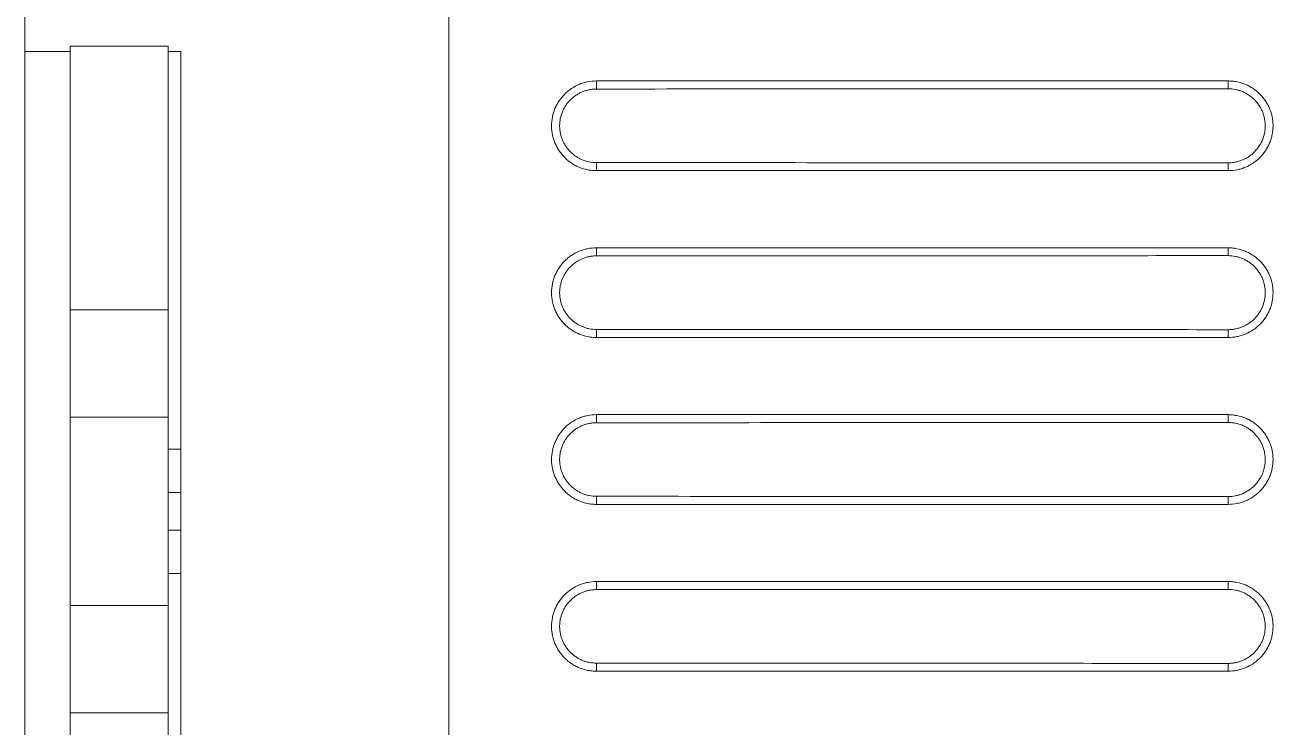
# Model space of a CAD drawing. Header units: millimetres. Extents: x -195 to 1349, y 148 to 750.
# Drawn here: x 890.45 to 924.09, y 344.02 to 362.96 of the extents above; entities that cross this region are included whole.
import ezdxf

# ---------------------------------------------------------------- set-up
doc = ezdxf.new("R2010")
doc.units = ezdxf.units.MM
doc.layers.add('4', color=7, linetype='CONTINUOUS', true_color=0xffffff)
doc.layers.add('55', color=7, linetype='CONTINUOUS', true_color=0xffffff)

msp = doc.modelspace()

# ---------------------------------------------------------------- linework, layer by layer
at = {"layer": '4', "color": 7, "linetype": 'Continuous', "lineweight": 18}
for p, q in [((901.867, 481.41), (901.867, 329.061)), ((890.445, 362.237), (890.445, 448.234)), ((890.445, 362.237), (891.665, 362.237)), ((890.445, 362.237), (890.445, 337.039)), ((894.305, 362.237), (894.645, 362.237)), ((894.645, 337.038), (894.645, 362.237))]:
    msp.add_line(p, q, dxfattribs=at)
for points, knots in [([(905.849, 361.445), (905.769, 361.445), (905.69, 361.437), (905.574, 361.414), (905.536, 361.404), (905.479, 361.387), (905.46, 361.381), (905.423, 361.367), (905.404, 361.36), (905.313, 361.322), (905.243, 361.285), (905.161, 361.23), (905.145, 361.219), (905.113, 361.195), (905.097, 361.183), (905.051, 361.145), (905.022, 361.119), (904.938, 361.035), (904.888, 360.974), (904.832, 360.891), (904.822, 360.874), (904.801, 360.84), (904.792, 360.823), (904.764, 360.771), (904.747, 360.735), (904.716, 360.662), (904.703, 360.625), (904.686, 360.568), (904.681, 360.549), (904.671, 360.511), (904.667, 360.491), (904.647, 360.393), (904.639, 360.315), (904.639, 360.197), (904.641, 360.157), (904.647, 360.098), (904.65, 360.078), (904.655, 360.039), (904.659, 360.019), (904.678, 359.922), (904.701, 359.847), (904.739, 359.755), (904.747, 359.737), (904.764, 359.701), (904.773, 359.683), (904.801, 359.63), (904.821, 359.597), (904.887, 359.498), (904.937, 359.437), (905.007, 359.367), (905.022, 359.353), (905.051, 359.326), (905.096, 359.287), (905.143, 359.252), (905.209, 359.208), (905.243, 359.188), (905.313, 359.15), (905.349, 359.133), (905.459, 359.088), (905.534, 359.065), (905.65, 359.041), (905.69, 359.036), (905.769, 359.028), (905.809, 359.026), (905.849, 359.026)], [0, 0, 0, 0, 0.0625, 0.0625, 0.09375, 0.09375, 0.109375, 0.109375, 0.125, 0.125, 0.1875, 0.1875, 0.203125, 0.203125, 0.21875, 0.21875, 0.25, 0.25, 0.3125, 0.3125, 0.328125, 0.328125, 0.34375, 0.34375, 0.375, 0.375, 0.40625, 0.40625, 0.421875, 0.421875, 0.4375, 0.4375, 0.5, 0.5, 0.53125, 0.53125, 0.546875, 0.546875, 0.5625, 0.5625, 0.625, 0.625, 0.640625, 0.640625, 0.65625, 0.65625, 0.6875, 0.6875, 0.75, 0.75, 0.765625, 0.765625, 0.78125, 0.8125, 0.8125, 0.84375, 0.84375, 0.875, 0.875, 0.9375, 0.9375, 0.96875, 0.96875, 1, 1, 1, 1]), ([(922.878, 361.445), (920.57, 361.445), (918.262, 361.445), (914.27, 361.445), (912.586, 361.445), (909.217, 361.445), (907.533, 361.445), (905.849, 361.445)], [0, 0, 0, 0, 0.406548, 0.406548, 0.703274, 0.703274, 1, 1, 1, 1]), ([(922.878, 359.026), (922.957, 359.026), (923.036, 359.034), (923.152, 359.057), (923.19, 359.066), (923.247, 359.084), (923.266, 359.09), (923.304, 359.103), (923.322, 359.11), (923.414, 359.148), (923.483, 359.185), (923.565, 359.24), (923.582, 359.252), (923.614, 359.275), (923.629, 359.288), (923.676, 359.326), (923.705, 359.352), (923.789, 359.436), (923.839, 359.497), (923.894, 359.579), (923.905, 359.596), (923.925, 359.63), (923.935, 359.648), (923.963, 359.7), (923.98, 359.736), (924.01, 359.808), (924.023, 359.846), (924.04, 359.902), (924.046, 359.921), (924.055, 359.96), (924.06, 359.98), (924.079, 360.077), (924.087, 360.156), (924.087, 360.274), (924.085, 360.313), (924.079, 360.373), (924.077, 360.393), (924.071, 360.432), (924.068, 360.452), (924.048, 360.549), (924.026, 360.624), (923.988, 360.716), (923.98, 360.734), (923.963, 360.77), (923.954, 360.788), (923.926, 360.84), (923.905, 360.874), (923.84, 360.972), (923.79, 361.034), (923.719, 361.104), (923.705, 361.118), (923.675, 361.145), (923.631, 361.183), (923.583, 361.219), (923.518, 361.262), (923.484, 361.283), (923.414, 361.32), (923.378, 361.337), (923.268, 361.383), (923.192, 361.406), (923.076, 361.429), (923.037, 361.435), (922.957, 361.443), (922.917, 361.445), (922.878, 361.445)], [0, 0, 0, 0, 0.0625, 0.0625, 0.09375, 0.09375, 0.109375, 0.109375, 0.125, 0.125, 0.1875, 0.1875, 0.203125, 0.203125, 0.21875, 0.21875, 0.25, 0.25, 0.3125, 0.3125, 0.328125, 0.328125, 0.34375, 0.34375, 0.375, 0.375, 0.40625, 0.40625, 0.421875, 0.421875, 0.4375, 0.4375, 0.5, 0.5, 0.53125, 0.53125, 0.546875, 0.546875, 0.5625, 0.5625, 0.625, 0.625, 0.640625, 0.640625, 0.65625, 0.65625, 0.6875, 0.6875, 0.75, 0.75, 0.765625, 0.765625, 0.78125, 0.8125, 0.8125, 0.84375, 0.84375, 0.875, 0.875, 0.9375, 0.9375, 0.96875, 0.96875, 1, 1, 1, 1]), ([(905.849, 359.243), (905.783, 359.243), (905.719, 359.25), (905.624, 359.269), (905.593, 359.276), (905.53, 359.295), (905.499, 359.306), (905.439, 359.331), (905.381, 359.359), (905.325, 359.392), (905.285, 359.419), (905.272, 359.429), (905.246, 359.448), (905.233, 359.458), (905.195, 359.489), (905.171, 359.511), (905.102, 359.58), (905.061, 359.63), (905.016, 359.697), (905.007, 359.711), (904.99, 359.739), (904.982, 359.753), (904.959, 359.796), (904.945, 359.825), (904.921, 359.885), (904.91, 359.916), (904.895, 359.962), (904.891, 359.978), (904.883, 360.009), (904.88, 360.025), (904.87, 360.073), (904.861, 360.138), (904.857, 360.202), (904.857, 360.267), (904.859, 360.299), (904.863, 360.348), (904.865, 360.364), (904.87, 360.397), (904.884, 360.477), (904.908, 360.554), (904.939, 360.629), (904.945, 360.644), (904.959, 360.673), (904.966, 360.688), (904.989, 360.731), (905.006, 360.759), (905.06, 360.84), (905.101, 360.89), (905.159, 360.948), (905.17, 360.959), (905.195, 360.981), (905.207, 360.991), (905.244, 361.022), (905.27, 361.042), (905.324, 361.078), (905.352, 361.094), (905.409, 361.125), (905.439, 361.139), (905.499, 361.164), (905.56, 361.186), (905.623, 361.202), (905.686, 361.214), (905.718, 361.219), (905.783, 361.226), (905.816, 361.227), (905.849, 361.227)], [0, 0, 0, 0, 0.0625, 0.0625, 0.09375, 0.09375, 0.125, 0.125, 0.15625, 0.1875, 0.1875, 0.203125, 0.203125, 0.21875, 0.21875, 0.25, 0.25, 0.3125, 0.3125, 0.328125, 0.328125, 0.34375, 0.34375, 0.375, 0.375, 0.40625, 0.40625, 0.421875, 0.421875, 0.4375, 0.4375, 0.46875, 0.5, 0.5, 0.53125, 0.53125, 0.546875, 0.546875, 0.5625, 0.625, 0.625, 0.640625, 0.640625, 0.65625, 0.65625, 0.6875, 0.6875, 0.75, 0.75, 0.765625, 0.765625, 0.78125, 0.78125, 0.8125, 0.8125, 0.84375, 0.84375, 0.875, 0.875, 0.90625, 0.9375, 0.9375, 0.96875, 0.96875, 1, 1, 1, 1]), ([(922.878, 361.234), (920.57, 361.233), (918.262, 361.232), (914.27, 361.23), (912.586, 361.23), (909.217, 361.229), (907.533, 361.228), (905.849, 361.227)], [0, 0, 0, 0, 0.406541, 0.406541, 0.703271, 0.703271, 1, 1, 1, 1]), ([(922.878, 361.234), (922.943, 361.234), (923.008, 361.227), (923.104, 361.208), (923.136, 361.2), (923.183, 361.186), (923.198, 361.181), (923.229, 361.17), (923.245, 361.164), (923.29, 361.145), (923.349, 361.117), (923.405, 361.084), (923.445, 361.057), (923.459, 361.047), (923.485, 361.028), (923.498, 361.018), (923.536, 360.986), (923.56, 360.964), (923.63, 360.895), (923.671, 360.845), (923.717, 360.777), (923.725, 360.763), (923.742, 360.735), (923.75, 360.721), (923.774, 360.677), (923.787, 360.648), (923.812, 360.588), (923.823, 360.557), (923.838, 360.51), (923.842, 360.495), (923.85, 360.463), (923.854, 360.447), (923.863, 360.398), (923.873, 360.334), (923.876, 360.269), (923.876, 360.204), (923.875, 360.171), (923.87, 360.122), (923.868, 360.106), (923.863, 360.073), (923.849, 359.992), (923.825, 359.915), (923.794, 359.839), (923.788, 359.824), (923.774, 359.794), (923.766, 359.78), (923.743, 359.736), (923.726, 359.708), (923.672, 359.627), (923.631, 359.577), (923.573, 359.518), (923.561, 359.507), (923.536, 359.485), (923.524, 359.474), (923.486, 359.443), (923.46, 359.424), (923.406, 359.388), (923.378, 359.371), (923.32, 359.34), (923.29, 359.326), (923.23, 359.301), (923.169, 359.279), (923.105, 359.263), (923.041, 359.25), (923.009, 359.245), (922.943, 359.239), (922.91, 359.237), (922.878, 359.237)], [0, 0, 0, 0, 0.0625, 0.0625, 0.09375, 0.09375, 0.109375, 0.109375, 0.125, 0.125, 0.15625, 0.1875, 0.1875, 0.203125, 0.203125, 0.21875, 0.21875, 0.25, 0.25, 0.3125, 0.3125, 0.328125, 0.328125, 0.34375, 0.34375, 0.375, 0.375, 0.40625, 0.40625, 0.421875, 0.421875, 0.4375, 0.4375, 0.46875, 0.5, 0.5, 0.53125, 0.53125, 0.546875, 0.546875, 0.5625, 0.625, 0.625, 0.640625, 0.640625, 0.65625, 0.65625, 0.6875, 0.6875, 0.75, 0.75, 0.765625, 0.765625, 0.78125, 0.78125, 0.8125, 0.8125, 0.84375, 0.84375, 0.875, 0.875, 0.90625, 0.9375, 0.9375, 0.96875, 0.96875, 1, 1, 1, 1]), ([(922.878, 359.237), (920.57, 359.238), (918.262, 359.239), (914.27, 359.24), (912.586, 359.241), (909.217, 359.242), (907.533, 359.243), (905.849, 359.243)], [0, 0, 0, 0, 0.406541, 0.406541, 0.703271, 0.703271, 1, 1, 1, 1]), ([(922.878, 359.026), (920.57, 359.026), (918.262, 359.026), (914.27, 359.026), (912.586, 359.026), (909.217, 359.026), (907.533, 359.026), (905.849, 359.026)], [0, 0, 0, 0, 0.406548, 0.406548, 0.703274, 0.703274, 1, 1, 1, 1]), ([(905.849, 356.945), (905.769, 356.945), (905.69, 356.937), (905.574, 356.914), (905.536, 356.904), (905.479, 356.887), (905.46, 356.881), (905.423, 356.867), (905.404, 356.86), (905.313, 356.822), (905.243, 356.785), (905.161, 356.73), (905.145, 356.719), (905.113, 356.695), (905.097, 356.683), (905.051, 356.645), (905.022, 356.619), (904.938, 356.535), (904.888, 356.474), (904.832, 356.391), (904.822, 356.374), (904.801, 356.34), (904.792, 356.323), (904.764, 356.271), (904.747, 356.235), (904.716, 356.162), (904.703, 356.125), (904.686, 356.068), (904.681, 356.049), (904.671, 356.011), (904.667, 355.991), (904.647, 355.893), (904.639, 355.815), (904.639, 355.697), (904.641, 355.657), (904.647, 355.598), (904.65, 355.578), (904.655, 355.539), (904.659, 355.519), (904.678, 355.422), (904.701, 355.347), (904.739, 355.255), (904.747, 355.237), (904.764, 355.201), (904.773, 355.183), (904.801, 355.13), (904.821, 355.097), (904.887, 354.998), (904.937, 354.937), (905.007, 354.867), (905.022, 354.853), (905.051, 354.826), (905.096, 354.787), (905.143, 354.752), (905.209, 354.708), (905.243, 354.688), (905.313, 354.65), (905.349, 354.633), (905.459, 354.588), (905.534, 354.565), (905.65, 354.541), (905.69, 354.536), (905.769, 354.528), (905.809, 354.526), (905.849, 354.526)], [0, 0, 0, 0, 0.0625, 0.0625, 0.09375, 0.09375, 0.109375, 0.109375, 0.125, 0.125, 0.1875, 0.1875, 0.203125, 0.203125, 0.21875, 0.21875, 0.25, 0.25, 0.3125, 0.3125, 0.328125, 0.328125, 0.34375, 0.34375, 0.375, 0.375, 0.40625, 0.40625, 0.421875, 0.421875, 0.4375, 0.4375, 0.5, 0.5, 0.53125, 0.53125, 0.546875, 0.546875, 0.5625, 0.5625, 0.625, 0.625, 0.640625, 0.640625, 0.65625, 0.65625, 0.6875, 0.6875, 0.75, 0.75, 0.765625, 0.765625, 0.78125, 0.8125, 0.8125, 0.84375, 0.84375, 0.875, 0.875, 0.9375, 0.9375, 0.96875, 0.96875, 1, 1, 1, 1]), ([(922.878, 356.945), (920.57, 356.945), (918.262, 356.945), (914.27, 356.945), (912.586, 356.945), (909.217, 356.945), (907.533, 356.945), (905.849, 356.945)], [0, 0, 0, 0, 0.406548, 0.406548, 0.703274, 0.703274, 1, 1, 1, 1]), ([(922.878, 354.526), (922.957, 354.526), (923.036, 354.534), (923.152, 354.557), (923.19, 354.566), (923.247, 354.584), (923.266, 354.59), (923.304, 354.603), (923.322, 354.61), (923.414, 354.648), (923.483, 354.685), (923.565, 354.74), (923.582, 354.752), (923.614, 354.775), (923.629, 354.788), (923.676, 354.826), (923.705, 354.852), (923.789, 354.936), (923.839, 354.997), (923.894, 355.079), (923.905, 355.096), (923.925, 355.13), (923.935, 355.148), (923.963, 355.2), (923.98, 355.236), (924.01, 355.308), (924.023, 355.346), (924.04, 355.402), (924.046, 355.421), (924.055, 355.46), (924.06, 355.48), (924.079, 355.577), (924.087, 355.656), (924.087, 355.774), (924.085, 355.813), (924.079, 355.873), (924.077, 355.893), (924.071, 355.932), (924.068, 355.952), (924.048, 356.049), (924.026, 356.124), (923.988, 356.216), (923.98, 356.234), (923.963, 356.27), (923.954, 356.288), (923.926, 356.34), (923.905, 356.374), (923.84, 356.472), (923.79, 356.534), (923.719, 356.604), (923.705, 356.618), (923.675, 356.645), (923.631, 356.683), (923.583, 356.719), (923.518, 356.762), (923.484, 356.783), (923.414, 356.82), (923.378, 356.837), (923.268, 356.883), (923.192, 356.906), (923.076, 356.929), (923.037, 356.935), (922.957, 356.943), (922.917, 356.945), (922.878, 356.945)], [0, 0, 0, 0, 0.0625, 0.0625, 0.09375, 0.09375, 0.109375, 0.109375, 0.125, 0.125, 0.1875, 0.1875, 0.203125, 0.203125, 0.21875, 0.21875, 0.25, 0.25, 0.3125, 0.3125, 0.328125, 0.328125, 0.34375, 0.34375, 0.375, 0.375, 0.40625, 0.40625, 0.421875, 0.421875, 0.4375, 0.4375, 0.5, 0.5, 0.53125, 0.53125, 0.546875, 0.546875, 0.5625, 0.5625, 0.625, 0.625, 0.640625, 0.640625, 0.65625, 0.65625, 0.6875, 0.6875, 0.75, 0.75, 0.765625, 0.765625, 0.78125, 0.8125, 0.8125, 0.84375, 0.84375, 0.875, 0.875, 0.9375, 0.9375, 0.96875, 0.96875, 1, 1, 1, 1]), ([(905.849, 354.743), (905.783, 354.743), (905.719, 354.75), (905.624, 354.769), (905.593, 354.776), (905.53, 354.795), (905.499, 354.806), (905.439, 354.831), (905.381, 354.859), (905.325, 354.892), (905.285, 354.919), (905.272, 354.929), (905.246, 354.948), (905.233, 354.958), (905.195, 354.989), (905.171, 355.011), (905.102, 355.08), (905.061, 355.13), (905.016, 355.197), (905.007, 355.211), (904.99, 355.239), (904.982, 355.253), (904.959, 355.296), (904.945, 355.325), (904.921, 355.385), (904.91, 355.416), (904.895, 355.462), (904.891, 355.478), (904.883, 355.509), (904.88, 355.525), (904.87, 355.573), (904.861, 355.638), (904.857, 355.702), (904.857, 355.767), (904.859, 355.799), (904.863, 355.848), (904.865, 355.864), (904.87, 355.897), (904.884, 355.977), (904.908, 356.054), (904.939, 356.129), (904.945, 356.144), (904.959, 356.173), (904.966, 356.188), (904.989, 356.231), (905.006, 356.259), (905.06, 356.34), (905.101, 356.39), (905.159, 356.448), (905.17, 356.459), (905.195, 356.481), (905.207, 356.491), (905.244, 356.522), (905.27, 356.542), (905.324, 356.578), (905.352, 356.594), (905.409, 356.625), (905.439, 356.639), (905.499, 356.664), (905.56, 356.686), (905.623, 356.702), (905.686, 356.714), (905.718, 356.719), (905.783, 356.726), (905.816, 356.727), (905.849, 356.727)], [0, 0, 0, 0, 0.0625, 0.0625, 0.09375, 0.09375, 0.125, 0.125, 0.15625, 0.1875, 0.1875, 0.203125, 0.203125, 0.21875, 0.21875, 0.25, 0.25, 0.3125, 0.3125, 0.328125, 0.328125, 0.34375, 0.34375, 0.375, 0.375, 0.40625, 0.40625, 0.421875, 0.421875, 0.4375, 0.4375, 0.46875, 0.5, 0.5, 0.53125, 0.53125, 0.546875, 0.546875, 0.5625, 0.625, 0.625, 0.640625, 0.640625, 0.65625, 0.65625, 0.6875, 0.6875, 0.75, 0.75, 0.765625, 0.765625, 0.78125, 0.78125, 0.8125, 0.8125, 0.84375, 0.84375, 0.875, 0.875, 0.90625, 0.9375, 0.9375, 0.96875, 0.96875, 1, 1, 1, 1]), ([(922.878, 356.734), (920.57, 356.733), (918.262, 356.732), (914.27, 356.73), (912.586, 356.73), (909.217, 356.729), (907.533, 356.728), (905.849, 356.727)], [0, 0, 0, 0, 0.406541, 0.406541, 0.703271, 0.703271, 1, 1, 1, 1]), ([(922.878, 356.734), (922.943, 356.734), (923.008, 356.727), (923.104, 356.708), (923.136, 356.7), (923.183, 356.686), (923.198, 356.681), (923.229, 356.67), (923.245, 356.664), (923.29, 356.645), (923.349, 356.617), (923.405, 356.584), (923.445, 356.557), (923.459, 356.547), (923.485, 356.528), (923.498, 356.518), (923.536, 356.486), (923.56, 356.464), (923.63, 356.395), (923.671, 356.345), (923.717, 356.277), (923.725, 356.263), (923.742, 356.235), (923.75, 356.221), (923.774, 356.177), (923.787, 356.148), (923.812, 356.088), (923.823, 356.057), (923.838, 356.01), (923.842, 355.995), (923.85, 355.963), (923.854, 355.947), (923.863, 355.898), (923.873, 355.834), (923.876, 355.769), (923.876, 355.704), (923.875, 355.671), (923.87, 355.622), (923.868, 355.606), (923.863, 355.573), (923.849, 355.492), (923.825, 355.415), (923.794, 355.339), (923.788, 355.324), (923.774, 355.294), (923.766, 355.28), (923.743, 355.236), (923.726, 355.208), (923.672, 355.127), (923.631, 355.077), (923.573, 355.018), (923.561, 355.007), (923.536, 354.985), (923.524, 354.974), (923.486, 354.943), (923.46, 354.924), (923.406, 354.888), (923.378, 354.871), (923.32, 354.84), (923.29, 354.826), (923.23, 354.801), (923.169, 354.779), (923.105, 354.763), (923.041, 354.75), (923.009, 354.745), (922.943, 354.739), (922.91, 354.737), (922.878, 354.737)], [0, 0, 0, 0, 0.0625, 0.0625, 0.09375, 0.09375, 0.109375, 0.109375, 0.125, 0.125, 0.15625, 0.1875, 0.1875, 0.203125, 0.203125, 0.21875, 0.21875, 0.25, 0.25, 0.3125, 0.3125, 0.328125, 0.328125, 0.34375, 0.34375, 0.375, 0.375, 0.40625, 0.40625, 0.421875, 0.421875, 0.4375, 0.4375, 0.46875, 0.5, 0.5, 0.53125, 0.53125, 0.546875, 0.546875, 0.5625, 0.625, 0.625, 0.640625, 0.640625, 0.65625, 0.65625, 0.6875, 0.6875, 0.75, 0.75, 0.765625, 0.765625, 0.78125, 0.78125, 0.8125, 0.8125, 0.84375, 0.84375, 0.875, 0.875, 0.90625, 0.9375, 0.9375, 0.96875, 0.96875, 1, 1, 1, 1]), ([(922.878, 354.737), (920.57, 354.738), (918.262, 354.739), (914.27, 354.74), (912.586, 354.741), (909.217, 354.742), (907.533, 354.743), (905.849, 354.743)], [0, 0, 0, 0, 0.406541, 0.406541, 0.703271, 0.703271, 1, 1, 1, 1]), ([(922.878, 354.526), (920.57, 354.526), (918.262, 354.526), (914.27, 354.526), (912.586, 354.526), (909.217, 354.526), (907.533, 354.526), (905.849, 354.526)], [0, 0, 0, 0, 0.406548, 0.406548, 0.703274, 0.703274, 1, 1, 1, 1]), ([(905.849, 352.445), (905.769, 352.445), (905.69, 352.437), (905.574, 352.414), (905.536, 352.404), (905.479, 352.387), (905.46, 352.381), (905.423, 352.367), (905.404, 352.36), (905.313, 352.322), (905.243, 352.285), (905.161, 352.23), (905.145, 352.219), (905.113, 352.195), (905.097, 352.183), (905.051, 352.145), (905.022, 352.119), (904.938, 352.035), (904.888, 351.974), (904.832, 351.891), (904.822, 351.874), (904.801, 351.84), (904.792, 351.823), (904.764, 351.771), (904.747, 351.735), (904.716, 351.662), (904.703, 351.625), (904.686, 351.568), (904.681, 351.549), (904.671, 351.511), (904.667, 351.491), (904.647, 351.393), (904.639, 351.315), (904.639, 351.197), (904.641, 351.157), (904.647, 351.098), (904.65, 351.078), (904.655, 351.039), (904.659, 351.019), (904.678, 350.922), (904.701, 350.847), (904.739, 350.755), (904.747, 350.737), (904.764, 350.701), (904.773, 350.683), (904.801, 350.63), (904.821, 350.597), (904.887, 350.498), (904.937, 350.437), (905.007, 350.367), (905.022, 350.353), (905.051, 350.326), (905.096, 350.287), (905.143, 350.252), (905.209, 350.208), (905.243, 350.188), (905.313, 350.15), (905.349, 350.133), (905.459, 350.088), (905.534, 350.065), (905.65, 350.041), (905.69, 350.036), (905.769, 350.028), (905.809, 350.026), (905.849, 350.026)], [0, 0, 0, 0, 0.0625, 0.0625, 0.09375, 0.09375, 0.109375, 0.109375, 0.125, 0.125, 0.1875, 0.1875, 0.203125, 0.203125, 0.21875, 0.21875, 0.25, 0.25, 0.3125, 0.3125, 0.328125, 0.328125, 0.34375, 0.34375, 0.375, 0.375, 0.40625, 0.40625, 0.421875, 0.421875, 0.4375, 0.4375, 0.5, 0.5, 0.53125, 0.53125, 0.546875, 0.546875, 0.5625, 0.5625, 0.625, 0.625, 0.640625, 0.640625, 0.65625, 0.65625, 0.6875, 0.6875, 0.75, 0.75, 0.765625, 0.765625, 0.78125, 0.8125, 0.8125, 0.84375, 0.84375, 0.875, 0.875, 0.9375, 0.9375, 0.96875, 0.96875, 1, 1, 1, 1]), ([(922.878, 352.445), (920.57, 352.445), (918.262, 352.445), (914.27, 352.445), (912.586, 352.445), (909.217, 352.445), (907.533, 352.445), (905.849, 352.445)], [0, 0, 0, 0, 0.406548, 0.406548, 0.703274, 0.703274, 1, 1, 1, 1]), ([(905.849, 352.227), (907.533, 352.228), (909.217, 352.229), (912.586, 352.23), (914.27, 352.23), (918.262, 352.232), (920.57, 352.233), (922.878, 352.234)], [0, 0, 0, 0, 0.296729, 0.296729, 0.593459, 0.593459, 1, 1, 1, 1]), ([(922.878, 350.026), (922.957, 350.026), (923.036, 350.034), (923.152, 350.057), (923.19, 350.066), (923.247, 350.084), (923.266, 350.09), (923.304, 350.103), (923.322, 350.11), (923.414, 350.148), (923.483, 350.185), (923.565, 350.24), (923.582, 350.252), (923.614, 350.275), (923.629, 350.288), (923.676, 350.326), (923.705, 350.352), (923.789, 350.436), (923.839, 350.497), (923.894, 350.579), (923.905, 350.596), (923.925, 350.63), (923.935, 350.648), (923.963, 350.7), (923.98, 350.736), (924.01, 350.808), (924.023, 350.846), (924.04, 350.902), (924.046, 350.921), (924.055, 350.96), (924.06, 350.98), (924.079, 351.077), (924.087, 351.156), (924.087, 351.274), (924.085, 351.313), (924.079, 351.373), (924.077, 351.393), (924.071, 351.432), (924.068, 351.452), (924.048, 351.549), (924.026, 351.624), (923.988, 351.716), (923.98, 351.734), (923.963, 351.77), (923.954, 351.788), (923.926, 351.84), (923.905, 351.874), (923.84, 351.972), (923.79, 352.034), (923.719, 352.104), (923.705, 352.118), (923.675, 352.145), (923.631, 352.183), (923.583, 352.219), (923.518, 352.262), (923.484, 352.283), (923.414, 352.32), (923.378, 352.337), (923.268, 352.383), (923.192, 352.406), (923.076, 352.429), (923.037, 352.435), (922.957, 352.443), (922.917, 352.445), (922.878, 352.445)], [0, 0, 0, 0, 0.0625, 0.0625, 0.09375, 0.09375, 0.109375, 0.109375, 0.125, 0.125, 0.1875, 0.1875, 0.203125, 0.203125, 0.21875, 0.21875, 0.25, 0.25, 0.3125, 0.3125, 0.328125, 0.328125, 0.34375, 0.34375, 0.375, 0.375, 0.40625, 0.40625, 0.421875, 0.421875, 0.4375, 0.4375, 0.5, 0.5, 0.53125, 0.53125, 0.546875, 0.546875, 0.5625, 0.5625, 0.625, 0.625, 0.640625, 0.640625, 0.65625, 0.65625, 0.6875, 0.6875, 0.75, 0.75, 0.765625, 0.765625, 0.78125, 0.8125, 0.8125, 0.84375, 0.84375, 0.875, 0.875, 0.9375, 0.9375, 0.96875, 0.96875, 1, 1, 1, 1]), ([(922.878, 350.237), (922.943, 350.237), (923.008, 350.243), (923.104, 350.262), (923.136, 350.27), (923.198, 350.289), (923.23, 350.3), (923.32, 350.338), (923.378, 350.369), (923.445, 350.414), (923.459, 350.423), (923.485, 350.443), (923.498, 350.453), (923.536, 350.484), (923.561, 350.506), (923.63, 350.575), (923.671, 350.626), (923.717, 350.694), (923.726, 350.708), (923.742, 350.736), (923.751, 350.75), (923.774, 350.793), (923.788, 350.823), (923.812, 350.883), (923.823, 350.914), (923.838, 350.96), (923.842, 350.976), (923.85, 351.008), (923.854, 351.024), (923.87, 351.105), (923.876, 351.17), (923.876, 351.267), (923.875, 351.3), (923.87, 351.349), (923.868, 351.365), (923.863, 351.398), (923.86, 351.414), (923.844, 351.494), (923.825, 351.556), (923.794, 351.632), (923.788, 351.647), (923.774, 351.676), (923.766, 351.691), (923.743, 351.735), (923.726, 351.763), (923.672, 351.844), (923.631, 351.894), (923.561, 351.964), (923.537, 351.986), (923.486, 352.028), (923.46, 352.047), (923.406, 352.083), (923.378, 352.1), (923.32, 352.131), (923.29, 352.145), (923.2, 352.183), (923.137, 352.202), (923.041, 352.221), (923.009, 352.226), (922.943, 352.232), (922.91, 352.234), (922.878, 352.234)], [0, 0, 0, 0, 0.0625, 0.0625, 0.09375, 0.09375, 0.125, 0.125, 0.1875, 0.1875, 0.203125, 0.203125, 0.21875, 0.21875, 0.25, 0.25, 0.3125, 0.3125, 0.328125, 0.328125, 0.34375, 0.34375, 0.375, 0.375, 0.40625, 0.40625, 0.421875, 0.421875, 0.4375, 0.4375, 0.5, 0.5, 0.53125, 0.53125, 0.546875, 0.546875, 0.5625, 0.5625, 0.625, 0.625, 0.640625, 0.640625, 0.65625, 0.65625, 0.6875, 0.6875, 0.75, 0.75, 0.78125, 0.78125, 0.8125, 0.8125, 0.84375, 0.84375, 0.875, 0.875, 0.9375, 0.9375, 0.96875, 0.96875, 1, 1, 1, 1]), ([(905.849, 352.227), (905.816, 352.227), (905.783, 352.226), (905.718, 352.219), (905.686, 352.214), (905.623, 352.202), (905.56, 352.186), (905.499, 352.164), (905.439, 352.139), (905.409, 352.125), (905.352, 352.094), (905.324, 352.078), (905.27, 352.042), (905.244, 352.022), (905.207, 351.991), (905.195, 351.981), (905.17, 351.959), (905.159, 351.948), (905.101, 351.89), (905.06, 351.84), (905.006, 351.759), (904.989, 351.731), (904.966, 351.688), (904.959, 351.673), (904.945, 351.644), (904.939, 351.629), (904.908, 351.554), (904.884, 351.477), (904.87, 351.397), (904.865, 351.364), (904.863, 351.348), (904.859, 351.299), (904.857, 351.267), (904.857, 351.202), (904.861, 351.138), (904.87, 351.073), (904.88, 351.025), (904.883, 351.009), (904.891, 350.978), (904.895, 350.962), (904.91, 350.916), (904.921, 350.885), (904.945, 350.825), (904.959, 350.796), (904.982, 350.753), (904.99, 350.739), (905.007, 350.711), (905.016, 350.697), (905.061, 350.63), (905.102, 350.58), (905.171, 350.511), (905.195, 350.489), (905.233, 350.458), (905.246, 350.448), (905.272, 350.429), (905.285, 350.419), (905.325, 350.392), (905.381, 350.359), (905.439, 350.331), (905.499, 350.306), (905.53, 350.295), (905.593, 350.276), (905.624, 350.269), (905.719, 350.25), (905.783, 350.243), (905.849, 350.243)], [0, 0, 0, 0, 0.03125, 0.03125, 0.0625, 0.0625, 0.09375, 0.125, 0.125, 0.15625, 0.15625, 0.1875, 0.1875, 0.21875, 0.21875, 0.234375, 0.234375, 0.25, 0.25, 0.3125, 0.3125, 0.34375, 0.34375, 0.359375, 0.359375, 0.375, 0.375, 0.4375, 0.453125, 0.453125, 0.46875, 0.46875, 0.5, 0.5, 0.53125, 0.5625, 0.5625, 0.578125, 0.578125, 0.59375, 0.59375, 0.625, 0.625, 0.65625, 0.65625, 0.671875, 0.671875, 0.6875, 0.6875, 0.75, 0.75, 0.78125, 0.78125, 0.796875, 0.796875, 0.8125, 0.8125, 0.84375, 0.875, 0.875, 0.90625, 0.90625, 0.9375, 0.9375, 1, 1, 1, 1]), ([(905.849, 350.243), (907.533, 350.243), (909.217, 350.242), (912.586, 350.241), (914.27, 350.24), (918.262, 350.239), (920.57, 350.238), (922.878, 350.237)], [0, 0, 0, 0, 0.296729, 0.296729, 0.593459, 0.593459, 1, 1, 1, 1]), ([(922.878, 350.026), (920.57, 350.026), (918.262, 350.026), (914.27, 350.026), (912.586, 350.026), (909.217, 350.026), (907.533, 350.026), (905.849, 350.026)], [0, 0, 0, 0, 0.406548, 0.406548, 0.703274, 0.703274, 1, 1, 1, 1]), ([(905.849, 347.945), (905.769, 347.945), (905.69, 347.937), (905.574, 347.914), (905.536, 347.904), (905.479, 347.887), (905.46, 347.881), (905.423, 347.867), (905.404, 347.86), (905.313, 347.822), (905.243, 347.785), (905.161, 347.73), (905.145, 347.719), (905.113, 347.695), (905.097, 347.683), (905.051, 347.645), (905.022, 347.619), (904.938, 347.535), (904.888, 347.474), (904.832, 347.391), (904.822, 347.374), (904.801, 347.34), (904.792, 347.323), (904.764, 347.271), (904.747, 347.235), (904.716, 347.162), (904.703, 347.125), (904.686, 347.068), (904.681, 347.049), (904.671, 347.011), (904.667, 346.991), (904.647, 346.893), (904.639, 346.815), (904.639, 346.697), (904.641, 346.657), (904.647, 346.598), (904.65, 346.578), (904.655, 346.539), (904.659, 346.519), (904.678, 346.422), (904.701, 346.347), (904.739, 346.255), (904.747, 346.237), (904.764, 346.201), (904.773, 346.183), (904.801, 346.13), (904.821, 346.097), (904.887, 345.998), (904.937, 345.937), (905.007, 345.867), (905.022, 345.853), (905.051, 345.826), (905.096, 345.787), (905.143, 345.752), (905.209, 345.708), (905.243, 345.688), (905.313, 345.65), (905.349, 345.633), (905.459, 345.588), (905.534, 345.565), (905.65, 345.541), (905.69, 345.536), (905.769, 345.528), (905.809, 345.526), (905.849, 345.526)], [0, 0, 0, 0, 0.0625, 0.0625, 0.09375, 0.09375, 0.109375, 0.109375, 0.125, 0.125, 0.1875, 0.1875, 0.203125, 0.203125, 0.21875, 0.21875, 0.25, 0.25, 0.3125, 0.3125, 0.328125, 0.328125, 0.34375, 0.34375, 0.375, 0.375, 0.40625, 0.40625, 0.421875, 0.421875, 0.4375, 0.4375, 0.5, 0.5, 0.53125, 0.53125, 0.546875, 0.546875, 0.5625, 0.5625, 0.625, 0.625, 0.640625, 0.640625, 0.65625, 0.65625, 0.6875, 0.6875, 0.75, 0.75, 0.765625, 0.765625, 0.78125, 0.8125, 0.8125, 0.84375, 0.84375, 0.875, 0.875, 0.9375, 0.9375, 0.96875, 0.96875, 1, 1, 1, 1]), ([(922.878, 347.945), (920.57, 347.945), (918.262, 347.945), (914.27, 347.945), (912.586, 347.945), (909.217, 347.945), (907.533, 347.945), (905.849, 347.945)], [0, 0, 0, 0, 0.406548, 0.406548, 0.703274, 0.703274, 1, 1, 1, 1]), ([(922.878, 345.526), (922.957, 345.526), (923.036, 345.534), (923.152, 345.557), (923.19, 345.566), (923.247, 345.584), (923.266, 345.59), (923.304, 345.603), (923.322, 345.61), (923.414, 345.648), (923.483, 345.685), (923.565, 345.74), (923.582, 345.752), (923.614, 345.775), (923.629, 345.788), (923.676, 345.826), (923.705, 345.852), (923.789, 345.936), (923.839, 345.997), (923.894, 346.079), (923.905, 346.096), (923.925, 346.13), (923.935, 346.148), (923.963, 346.2), (923.98, 346.236), (924.01, 346.308), (924.023, 346.346), (924.04, 346.402), (924.046, 346.421), (924.055, 346.46), (924.06, 346.48), (924.079, 346.577), (924.087, 346.656), (924.087, 346.774), (924.085, 346.813), (924.079, 346.873), (924.077, 346.893), (924.071, 346.932), (924.068, 346.952), (924.048, 347.049), (924.026, 347.124), (923.988, 347.216), (923.98, 347.234), (923.963, 347.27), (923.954, 347.288), (923.926, 347.34), (923.905, 347.374), (923.84, 347.472), (923.79, 347.534), (923.719, 347.604), (923.705, 347.618), (923.675, 347.645), (923.631, 347.683), (923.583, 347.719), (923.518, 347.762), (923.484, 347.783), (923.414, 347.82), (923.378, 347.837), (923.268, 347.883), (923.192, 347.906), (923.076, 347.929), (923.037, 347.935), (922.957, 347.943), (922.917, 347.945), (922.878, 347.945)], [0, 0, 0, 0, 0.0625, 0.0625, 0.09375, 0.09375, 0.109375, 0.109375, 0.125, 0.125, 0.1875, 0.1875, 0.203125, 0.203125, 0.21875, 0.21875, 0.25, 0.25, 0.3125, 0.3125, 0.328125, 0.328125, 0.34375, 0.34375, 0.375, 0.375, 0.40625, 0.40625, 0.421875, 0.421875, 0.4375, 0.4375, 0.5, 0.5, 0.53125, 0.53125, 0.546875, 0.546875, 0.5625, 0.5625, 0.625, 0.625, 0.640625, 0.640625, 0.65625, 0.65625, 0.6875, 0.6875, 0.75, 0.75, 0.765625, 0.765625, 0.78125, 0.8125, 0.8125, 0.84375, 0.84375, 0.875, 0.875, 0.9375, 0.9375, 0.96875, 0.96875, 1, 1, 1, 1]), ([(905.849, 345.743), (905.783, 345.743), (905.719, 345.75), (905.624, 345.769), (905.593, 345.776), (905.53, 345.795), (905.499, 345.806), (905.439, 345.831), (905.381, 345.859), (905.325, 345.892), (905.285, 345.919), (905.272, 345.929), (905.246, 345.948), (905.233, 345.958), (905.195, 345.989), (905.171, 346.011), (905.102, 346.08), (905.061, 346.13), (905.016, 346.197), (905.007, 346.211), (904.99, 346.239), (904.982, 346.253), (904.959, 346.296), (904.945, 346.325), (904.921, 346.385), (904.91, 346.416), (904.895, 346.462), (904.891, 346.478), (904.883, 346.509), (904.88, 346.525), (904.87, 346.573), (904.861, 346.638), (904.857, 346.702), (904.857, 346.767), (904.859, 346.799), (904.863, 346.848), (904.865, 346.864), (904.87, 346.897), (904.884, 346.977), (904.908, 347.054), (904.939, 347.129), (904.945, 347.144), (904.959, 347.173), (904.966, 347.188), (904.989, 347.231), (905.006, 347.259), (905.06, 347.34), (905.101, 347.39), (905.159, 347.448), (905.17, 347.459), (905.195, 347.481), (905.207, 347.491), (905.244, 347.522), (905.27, 347.542), (905.324, 347.578), (905.352, 347.594), (905.409, 347.625), (905.439, 347.639), (905.499, 347.664), (905.56, 347.686), (905.623, 347.702), (905.686, 347.714), (905.718, 347.719), (905.783, 347.726), (905.816, 347.727), (905.849, 347.727)], [0, 0, 0, 0, 0.0625, 0.0625, 0.09375, 0.09375, 0.125, 0.125, 0.15625, 0.1875, 0.1875, 0.203125, 0.203125, 0.21875, 0.21875, 0.25, 0.25, 0.3125, 0.3125, 0.328125, 0.328125, 0.34375, 0.34375, 0.375, 0.375, 0.40625, 0.40625, 0.421875, 0.421875, 0.4375, 0.4375, 0.46875, 0.5, 0.5, 0.53125, 0.53125, 0.546875, 0.546875, 0.5625, 0.625, 0.625, 0.640625, 0.640625, 0.65625, 0.65625, 0.6875, 0.6875, 0.75, 0.75, 0.765625, 0.765625, 0.78125, 0.78125, 0.8125, 0.8125, 0.84375, 0.84375, 0.875, 0.875, 0.90625, 0.9375, 0.9375, 0.96875, 0.96875, 1, 1, 1, 1]), ([(922.878, 347.734), (920.57, 347.733), (918.262, 347.732), (914.27, 347.73), (912.586, 347.73), (909.217, 347.729), (907.533, 347.728), (905.849, 347.727)], [0, 0, 0, 0, 0.406541, 0.406541, 0.703271, 0.703271, 1, 1, 1, 1]), ([(922.878, 347.734), (922.943, 347.734), (923.008, 347.727), (923.104, 347.708), (923.136, 347.7), (923.183, 347.686), (923.198, 347.681), (923.229, 347.67), (923.245, 347.664), (923.29, 347.645), (923.349, 347.617), (923.405, 347.584), (923.445, 347.557), (923.459, 347.547), (923.485, 347.528), (923.498, 347.518), (923.536, 347.486), (923.56, 347.464), (923.63, 347.395), (923.671, 347.345), (923.717, 347.277), (923.725, 347.263), (923.742, 347.235), (923.75, 347.221), (923.774, 347.177), (923.787, 347.148), (923.812, 347.088), (923.823, 347.057), (923.838, 347.01), (923.842, 346.995), (923.85, 346.963), (923.854, 346.947), (923.863, 346.898), (923.873, 346.834), (923.876, 346.769), (923.876, 346.704), (923.875, 346.671), (923.87, 346.622), (923.868, 346.606), (923.863, 346.573), (923.849, 346.492), (923.825, 346.415), (923.794, 346.339), (923.788, 346.324), (923.774, 346.294), (923.766, 346.28), (923.743, 346.236), (923.726, 346.208), (923.672, 346.127), (923.631, 346.077), (923.573, 346.018), (923.561, 346.007), (923.536, 345.985), (923.524, 345.974), (923.486, 345.943), (923.46, 345.924), (923.406, 345.888), (923.378, 345.871), (923.32, 345.84), (923.29, 345.826), (923.23, 345.801), (923.169, 345.779), (923.105, 345.763), (923.041, 345.75), (923.009, 345.745), (922.943, 345.739), (922.91, 345.737), (922.878, 345.737)], [0, 0, 0, 0, 0.0625, 0.0625, 0.09375, 0.09375, 0.109375, 0.109375, 0.125, 0.125, 0.15625, 0.1875, 0.1875, 0.203125, 0.203125, 0.21875, 0.21875, 0.25, 0.25, 0.3125, 0.3125, 0.328125, 0.328125, 0.34375, 0.34375, 0.375, 0.375, 0.40625, 0.40625, 0.421875, 0.421875, 0.4375, 0.4375, 0.46875, 0.5, 0.5, 0.53125, 0.53125, 0.546875, 0.546875, 0.5625, 0.625, 0.625, 0.640625, 0.640625, 0.65625, 0.65625, 0.6875, 0.6875, 0.75, 0.75, 0.765625, 0.765625, 0.78125, 0.78125, 0.8125, 0.8125, 0.84375, 0.84375, 0.875, 0.875, 0.90625, 0.9375, 0.9375, 0.96875, 0.96875, 1, 1, 1, 1]), ([(922.878, 345.737), (920.57, 345.738), (918.262, 345.739), (914.27, 345.74), (912.586, 345.741), (909.217, 345.742), (907.533, 345.743), (905.849, 345.743)], [0, 0, 0, 0, 0.406541, 0.406541, 0.703271, 0.703271, 1, 1, 1, 1]), ([(922.878, 345.526), (920.57, 345.526), (918.262, 345.526), (914.27, 345.526), (912.586, 345.526), (909.217, 345.526), (907.533, 345.526), (905.849, 345.526)], [0, 0, 0, 0, 0.406548, 0.406548, 0.703274, 0.703274, 1, 1, 1, 1])]:
    msp.add_open_spline(points, degree=3, knots=knots, dxfattribs=at)
at = {"layer": '4', "color": 7, "linetype": 'Continuous', "lineweight": 13}
for points in [[(905.849, 361.445), (905.849, 361.372), (905.849, 361.3), (905.849, 361.227)], [(922.878, 361.234), (922.878, 361.304), (922.878, 361.374), (922.878, 361.445)], [(905.849, 359.243), (905.849, 359.171), (905.849, 359.098), (905.849, 359.026)], [(922.878, 359.026), (922.878, 359.096), (922.878, 359.167), (922.878, 359.237)], [(905.849, 356.945), (905.849, 356.872), (905.849, 356.8), (905.849, 356.727)], [(922.878, 356.734), (922.878, 356.804), (922.878, 356.874), (922.878, 356.945)], [(905.849, 354.743), (905.849, 354.671), (905.849, 354.598), (905.849, 354.526)], [(922.878, 354.526), (922.878, 354.596), (922.878, 354.667), (922.878, 354.737)], [(905.849, 352.445), (905.849, 352.372), (905.849, 352.3), (905.849, 352.227)], [(922.878, 352.234), (922.878, 352.304), (922.878, 352.374), (922.878, 352.445)], [(905.849, 350.243), (905.849, 350.171), (905.849, 350.098), (905.849, 350.026)], [(922.878, 350.026), (922.878, 350.096), (922.878, 350.167), (922.878, 350.237)], [(905.849, 347.945), (905.849, 347.872), (905.849, 347.8), (905.849, 347.727)], [(922.878, 347.734), (922.878, 347.804), (922.878, 347.874), (922.878, 347.945)], [(905.849, 345.743), (905.849, 345.671), (905.849, 345.598), (905.849, 345.526)], [(922.878, 345.526), (922.878, 345.596), (922.878, 345.667), (922.878, 345.737)]]:
    msp.add_open_spline(points, degree=3, dxfattribs=at)
at = {"layer": '55', "color": 7, "linetype": 'Continuous', "lineweight": 18}
for p, q in [((891.665, 362.385), (894.305, 362.385)), ((891.665, 355.273), (891.665, 362.385)), ((894.305, 355.273), (894.305, 362.385)), ((891.665, 355.273), (894.305, 355.273)), ((891.665, 352.378), (891.665, 355.273)), ((894.305, 352.378), (894.305, 355.273)), ((891.665, 352.378), (894.305, 352.378)), ((891.665, 347.298), (891.665, 352.378)), ((894.305, 352.378), (894.305, 347.298)), ((894.645, 351.512), (894.305, 351.512)), ((894.305, 348.164), (894.645, 348.164)), ((891.665, 347.298), (894.305, 347.298)), ((891.665, 347.298), (891.665, 344.402)), ((894.305, 347.298), (894.305, 344.402)), ((891.665, 344.402), (894.305, 344.402)), ((891.665, 344.402), (891.665, 337.29)), ((894.305, 344.402), (894.305, 337.29))]:
    msp.add_line(p, q, dxfattribs=at)
at = {"layer": '55', "color": 7, "linetype": 'Continuous', "lineweight": 13}
for p, q in [((894.645, 350.346), (894.305, 350.346)), ((894.645, 349.33), (894.305, 349.33))]:
    msp.add_line(p, q, dxfattribs=at)

doc.saveas('drawing.dxf')
